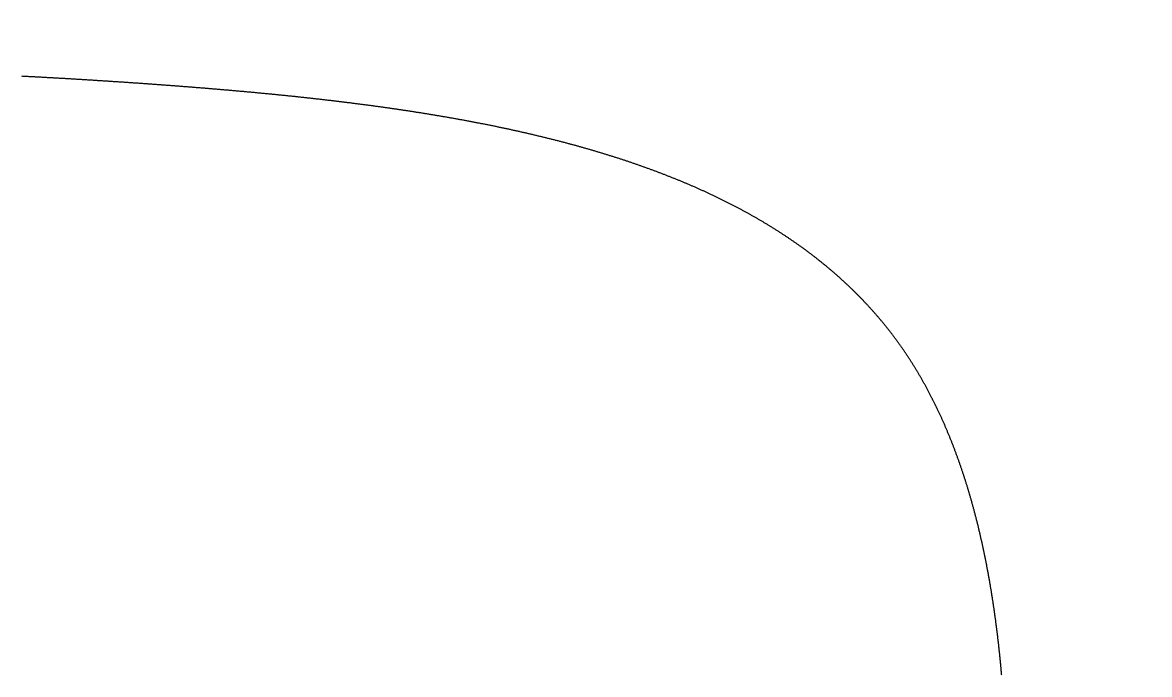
# Model space of a CAD drawing. Header units: millimetres. Extents: x 88 to 97873, y 32 to 55088.
# Drawn here: x 48746.969 to 48749.903, y 4955.755 to 4957.452 of the extents above; entities that cross this region are included whole.
import ezdxf

# ---------------------------------------------------------------- set-up
doc = ezdxf.new("R2010")
doc.units = ezdxf.units.MM
doc.header["$LTSCALE"] = 0.3

msp = doc.modelspace()

# ---------------------------------------------------------------- linework, layer by layer
msp.add_lwpolyline([(48749.5184, 4955.7527), (48749.5182, 4955.755), (48749.5181, 4955.7572), (48749.5179, 4955.7594), (48749.5177, 4955.7616), (48749.5175, 4955.7639), (48749.5173, 4955.7661), (48749.5171, 4955.7683), (48749.5169, 4955.7706), (48749.5167, 4955.7728), (48749.5164, 4955.775), (48749.5162, 4955.7772), (48749.516, 4955.7795), (48749.5158, 4955.7817), (48749.5156, 4955.7839), (48749.5154, 4955.7861), (48749.5152, 4955.7883), (48749.515, 4955.7906), (48749.5147, 4955.7928), (48749.5145, 4955.795), (48749.5143, 4955.7972), (48749.5141, 4955.7994), (48749.5139, 4955.8016), (48749.5136, 4955.8039), (48749.5134, 4955.8061), (48749.5132, 4955.8083), (48749.5129, 4955.8105), (48749.5127, 4955.8127), (48749.5125, 4955.8149), (48749.5122, 4955.8171), (48749.512, 4955.8193), (48749.5118, 4955.8215), (48749.5115, 4955.8237), (48749.5113, 4955.826), (48749.511, 4955.8282), (48749.5108, 4955.8304), (48749.5106, 4955.8326), (48749.5103, 4955.8348), (48749.5101, 4955.837), (48749.5098, 4955.8392), (48749.5096, 4955.8414), (48749.5093, 4955.8436), (48749.5091, 4955.8458), (48749.5088, 4955.848), (48749.5085, 4955.8502), (48749.5083, 4955.8524), (48749.508, 4955.8545), (48749.5078, 4955.8567), (48749.5075, 4955.8589), (48749.5072, 4955.8611), (48749.507, 4955.8633), (48749.5067, 4955.8655), (48749.5064, 4955.8677), (48749.5061, 4955.8699), (48749.5059, 4955.8721), (48749.5056, 4955.8743), (48749.5053, 4955.8764), (48749.505, 4955.8786), (48749.5048, 4955.8808), (48749.5045, 4955.883), (48749.5042, 4955.8852), (48749.5039, 4955.8874), (48749.5036, 4955.8895), (48749.5033, 4955.8917), (48749.503, 4955.8939), (48749.5028, 4955.8961), (48749.5025, 4955.8982), (48749.5022, 4955.9004), (48749.5019, 4955.9026), (48749.5016, 4955.9048), (48749.5013, 4955.9069), (48749.501, 4955.9091), (48749.5007, 4955.9113), (48749.5004, 4955.9134), (48749.5001, 4955.9156), (48749.4997, 4955.9178), (48749.4994, 4955.9199), (48749.4991, 4955.9221), (48749.4988, 4955.9243), (48749.4985, 4955.9264), (48749.4982, 4955.9286), (48749.4979, 4955.9307), (48749.4975, 4955.9329), (48749.4972, 4955.9351), (48749.4969, 4955.9372), (48749.4966, 4955.9394), (48749.4962, 4955.9415), (48749.4959, 4955.9437), (48749.4956, 4955.9458), (48749.4953, 4955.948), (48749.4949, 4955.9501), (48749.4946, 4955.9523), (48749.4943, 4955.9544), (48749.4939, 4955.9566), (48749.4936, 4955.9587), (48749.4932, 4955.9609), (48749.4929, 4955.963), (48749.4925, 4955.9651), (48749.4922, 4955.9673), (48749.4919, 4955.9694), (48749.4915, 4955.9716), (48749.4912, 4955.9737), (48749.4908, 4955.9758), (48749.4904, 4955.978), (48749.4901, 4955.9801), (48749.4897, 4955.9822), (48749.4894, 4955.9844), (48749.489, 4955.9865), (48749.4886, 4955.9886), (48749.4883, 4955.9908), (48749.4879, 4955.9929), (48749.4875, 4955.995), (48749.4872, 4955.9971), (48749.4868, 4955.9993), (48749.4864, 4956.0014), (48749.4861, 4956.0035), (48749.4857, 4956.0056), (48749.4853, 4956.0078), (48749.4849, 4956.0099), (48749.4845, 4956.012), (48749.4841, 4956.0141), (48749.4838, 4956.0162), (48749.4834, 4956.0183), (48749.483, 4956.0204), (48749.4826, 4956.0226), (48749.4822, 4956.0247), (48749.4818, 4956.0268), (48749.4814, 4956.0289), (48749.481, 4956.031), (48749.4806, 4956.0331), (48749.4802, 4956.0352), (48749.4798, 4956.0373), (48749.4794, 4956.0394), (48749.479, 4956.0415), (48749.4786, 4956.0436), (48749.4782, 4956.0457), (48749.4778, 4956.0478), (48749.4773, 4956.0499), (48749.4769, 4956.052), (48749.4765, 4956.0541), (48749.4761, 4956.0562), (48749.4757, 4956.0582), (48749.4752, 4956.0603), (48749.4748, 4956.0624), (48749.4744, 4956.0645), (48749.474, 4956.0666), (48749.4735, 4956.0687), (48749.4731, 4956.0708), (48749.4727, 4956.0728), (48749.4722, 4956.0749), (48749.4718, 4956.077), (48749.4713, 4956.0791), (48749.4709, 4956.0811), (48749.4705, 4956.0832), (48749.47, 4956.0853), (48749.4696, 4956.0874), (48749.4691, 4956.0894), (48749.4687, 4956.0915), (48749.4682, 4956.0936), (48749.4677, 4956.0956), (48749.4673, 4956.0977), (48749.4668, 4956.0998), (48749.4664, 4956.1018), (48749.4659, 4956.1039), (48749.4654, 4956.1059), (48749.465, 4956.108), (48749.4645, 4956.11), (48749.464, 4956.1121), (48749.4636, 4956.1142), (48749.4631, 4956.1162), (48749.4626, 4956.1183), (48749.4621, 4956.1203), (48749.4617, 4956.1223), (48749.4612, 4956.1244), (48749.4607, 4956.1264), (48749.4602, 4956.1285), (48749.4597, 4956.1305), (48749.4592, 4956.1326), (48749.4587, 4956.1346), (48749.4583, 4956.1366), (48749.4578, 4956.1387), (48749.4573, 4956.1407), (48749.4568, 4956.1427), (48749.4563, 4956.1448), (48749.4558, 4956.1468), (48749.4553, 4956.1488), (48749.4548, 4956.1509), (48749.4542, 4956.1529), (48749.4537, 4956.1549), (48749.4532, 4956.1569), (48749.4527, 4956.159), (48749.4522, 4956.161), (48749.4517, 4956.163), (48749.4512, 4956.165), (48749.4506, 4956.167), (48749.4501, 4956.169), (48749.4496, 4956.1711), (48749.4491, 4956.1731), (48749.4485, 4956.1751), (48749.448, 4956.1771), (48749.4475, 4956.1791), (48749.4469, 4956.1811), (48749.4464, 4956.1831), (48749.4459, 4956.1851), (48749.4453, 4956.1871), (48749.4448, 4956.1891), (48749.4442, 4956.1911), (48749.4437, 4956.1931), (48749.4431, 4956.1951), (48749.4426, 4956.1971), (48749.442, 4956.1991), (48749.4415, 4956.2011), (48749.4409, 4956.203), (48749.4404, 4956.205), (48749.4398, 4956.207), (48749.4392, 4956.209), (48749.4387, 4956.211), (48749.4381, 4956.213), (48749.4375, 4956.2149), (48749.437, 4956.2169), (48749.4364, 4956.2189), (48749.4358, 4956.2209), (48749.4352, 4956.2228), (48749.4347, 4956.2248), (48749.4341, 4956.2268), (48749.4335, 4956.2287), (48749.4329, 4956.2307), (48749.4323, 4956.2327), (48749.4317, 4956.2346), (48749.4311, 4956.2366), (48749.4305, 4956.2386), (48749.43, 4956.2405), (48749.4294, 4956.2425), (48749.4288, 4956.2444), (48749.4282, 4956.2464), (48749.4276, 4956.2483), (48749.4269, 4956.2503), (48749.4263, 4956.2522), (48749.4257, 4956.2542), (48749.4251, 4956.2561), (48749.4245, 4956.2581), (48749.4239, 4956.26), (48749.4233, 4956.2619), (48749.4227, 4956.2639), (48749.422, 4956.2658), (48749.4214, 4956.2677), (48749.4208, 4956.2697), (48749.4202, 4956.2716), (48749.4195, 4956.2735), (48749.4189, 4956.2755), (48749.4183, 4956.2774), (48749.4176, 4956.2793), (48749.417, 4956.2812), (48749.4163, 4956.2831), (48749.4157, 4956.2851), (48749.4151, 4956.287), (48749.4144, 4956.2889), (48749.4138, 4956.2908), (48749.4131, 4956.2927), (48749.4125, 4956.2946), (48749.4118, 4956.2965), (48749.4111, 4956.2984), (48749.4105, 4956.3004), (48749.4098, 4956.3023), (48749.4092, 4956.3042), (48749.4085, 4956.3061), (48749.4078, 4956.308), (48749.4072, 4956.3098), (48749.4065, 4956.3117), (48749.4058, 4956.3136), (48749.4051, 4956.3155), (48749.4045, 4956.3174), (48749.4038, 4956.3193), (48749.4031, 4956.3212), (48749.4024, 4956.3231), (48749.4017, 4956.3249), (48749.401, 4956.3268), (48749.4003, 4956.3287), (48749.3996, 4956.3306), (48749.3989, 4956.3325), (48749.3982, 4956.3343), (48749.3975, 4956.3362), (48749.3968, 4956.3381), (48749.3961, 4956.3399), (48749.3954, 4956.3418), (48749.3947, 4956.3437), (48749.394, 4956.3455), (48749.3933, 4956.3474), (48749.3926, 4956.3492), (48749.3919, 4956.3511), (48749.3912, 4956.3529), (48749.3904, 4956.3548), (48749.3897, 4956.3566), (48749.389, 4956.3585), (48749.3883, 4956.3603), (48749.3875, 4956.3622), (48749.3868, 4956.364), (48749.3861, 4956.3659), (48749.3853, 4956.3677), (48749.3846, 4956.3695), (48749.3838, 4956.3714), (48749.3831, 4956.3732), (48749.3823, 4956.375), (48749.3816, 4956.3769), (48749.3809, 4956.3787), (48749.3801, 4956.3805), (48749.3793, 4956.3823), (48749.3786, 4956.3842), (48749.3778, 4956.386), (48749.3771, 4956.3878), (48749.3763, 4956.3896), (48749.3755, 4956.3914), (48749.3748, 4956.3932), (48749.374, 4956.3951), (48749.3732, 4956.3969), (48749.3725, 4956.3987), (48749.3717, 4956.4005), (48749.3709, 4956.4023), (48749.3701, 4956.4041), (48749.3693, 4956.4059), (48749.3685, 4956.4077), (48749.3678, 4956.4095), (48749.367, 4956.4113), (48749.3662, 4956.413), (48749.3654, 4956.4148), (48749.3646, 4956.4166), (48749.3638, 4956.4184), (48749.363, 4956.4202), (48749.3622, 4956.422), (48749.3614, 4956.4237), (48749.3606, 4956.4255), (48749.3597, 4956.4273), (48749.3589, 4956.4291), (48749.3581, 4956.4308), (48749.3573, 4956.4326), (48749.3565, 4956.4344), (48749.3557, 4956.4361), (48749.3548, 4956.4379), (48749.354, 4956.4396), (48749.3532, 4956.4414), (48749.3523, 4956.4432), (48749.3515, 4956.4449), (48749.3507, 4956.4467), (48749.3498, 4956.4484), (48749.349, 4956.4502), (48749.3482, 4956.4519), (48749.3473, 4956.4536), (48749.3465, 4956.4554), (48749.3456, 4956.4571), (48749.3448, 4956.4589), (48749.3439, 4956.4606), (48749.343, 4956.4623), (48749.3422, 4956.4641), (48749.3413, 4956.4658), (48749.3405, 4956.4675), (48749.3396, 4956.4692), (48749.3387, 4956.471), (48749.3379, 4956.4727), (48749.337, 4956.4744), (48749.3361, 4956.4761), (48749.3352, 4956.4778), (48749.3343, 4956.4795), (48749.3335, 4956.4812), (48749.3326, 4956.4829), (48749.3317, 4956.4847), (48749.3308, 4956.4864), (48749.3299, 4956.4881), (48749.329, 4956.4898), (48749.3281, 4956.4914), (48749.3272, 4956.4931), (48749.3263, 4956.4948), (48749.3254, 4956.4965), (48749.3245, 4956.4982), (48749.3236, 4956.4999), (48749.3227, 4956.5016), (48749.3218, 4956.5033), (48749.3209, 4956.5049), (48749.3199, 4956.5066), (48749.319, 4956.5083), (48749.3181, 4956.51), (48749.3172, 4956.5116), (48749.3162, 4956.5133), (48749.3153, 4956.515), (48749.3144, 4956.5166), (48749.3134, 4956.5183), (48749.3125, 4956.5199), (48749.3116, 4956.5216), (48749.3106, 4956.5233), (48749.3097, 4956.5249), (48749.3087, 4956.5266), (48749.3078, 4956.5282), (48749.3068, 4956.5298), (48749.3059, 4956.5315), (48749.3049, 4956.5331), (48749.304, 4956.5348), (48749.303, 4956.5364), (48749.302, 4956.538), (48749.3011, 4956.5397), (48749.3001, 4956.5413), (48749.2991, 4956.5429), (48749.2981, 4956.5445), (48749.2972, 4956.5462), (48749.2962, 4956.5478), (48749.2952, 4956.5494), (48749.2942, 4956.551), (48749.2932, 4956.5526), (48749.2922, 4956.5542), (48749.2913, 4956.5558), (48749.2903, 4956.5575), (48749.2893, 4956.5591), (48749.2883, 4956.5607), (48749.2873, 4956.5623), (48749.2863, 4956.5639), (48749.2853, 4956.5654), (48749.2842, 4956.567), (48749.2832, 4956.5686), (48749.2822, 4956.5702), (48749.2812, 4956.5718), (48749.2802, 4956.5734), (48749.2792, 4956.575), (48749.2781, 4956.5765), (48749.2771, 4956.5781), (48749.2761, 4956.5797), (48749.2751, 4956.5813), (48749.274, 4956.5828), (48749.273, 4956.5844), (48749.2719, 4956.586), (48749.2709, 4956.5875), (48749.2699, 4956.5891), (48749.2688, 4956.5906), (48749.2678, 4956.5922), (48749.2667, 4956.5937), (48749.2657, 4956.5953), (48749.2646, 4956.5968), (48749.2635, 4956.5984), (48749.2625, 4956.5999), (48749.2614, 4956.6015), (48749.2604, 4956.603), (48749.2593, 4956.6045), (48749.2582, 4956.6061), (48749.2571, 4956.6076), (48749.2561, 4956.6091), (48749.255, 4956.6106), (48749.2539, 4956.6122), (48749.2528, 4956.6137), (48749.2517, 4956.6152), (48749.2506, 4956.6167), (48749.2495, 4956.6182), (48749.2485, 4956.6197), (48749.2474, 4956.6212), (48749.2463, 4956.6227), (48749.2452, 4956.6243), (48749.2441, 4956.6258), (48749.2429, 4956.6273), (48749.2418, 4956.6287), (48749.2407, 4956.6302), (48749.2396, 4956.6317), (48749.2385, 4956.6332), (48749.2374, 4956.6347), (48749.2363, 4956.6362), (48749.2351, 4956.6377), (48749.234, 4956.6392), (48749.2329, 4956.6406), (48749.2318, 4956.6421), (48749.2306, 4956.6436), (48749.2295, 4956.6451), (48749.2283, 4956.6465), (48749.2272, 4956.648), (48749.2261, 4956.6495), (48749.2249, 4956.6509), (48749.2238, 4956.6524), (48749.2226, 4956.6538), (48749.2215, 4956.6553), (48749.2203, 4956.6567), (48749.2192, 4956.6582), (48749.218, 4956.6596), (48749.2168, 4956.6611), (48749.2157, 4956.6625), (48749.2145, 4956.664), (48749.2133, 4956.6654), (48749.2122, 4956.6668), (48749.211, 4956.6683), (48749.2098, 4956.6697), (48749.2086, 4956.6711), (48749.2075, 4956.6726), (48749.2063, 4956.674), (48749.2051, 4956.6754), (48749.2039, 4956.6768), (48749.2027, 4956.6782), (48749.2015, 4956.6797), (48749.2003, 4956.6811), (48749.1991, 4956.6825), (48749.1979, 4956.6839), (48749.1967, 4956.6853), (48749.1955, 4956.6867), (48749.1943, 4956.6881), (48749.1931, 4956.6895), (48749.1919, 4956.6909), (48749.1907, 4956.6923), (48749.1895, 4956.6937), (48749.1882, 4956.6951), (48749.187, 4956.6965), (48749.1858, 4956.6979), (48749.1846, 4956.6992), (48749.1833, 4956.7006), (48749.1821, 4956.702), (48749.1809, 4956.7034), (48749.1796, 4956.7048), (48749.1784, 4956.7061), (48749.1772, 4956.7075), (48749.1759, 4956.7089), (48749.1747, 4956.7102), (48749.1734, 4956.7116), (48749.1722, 4956.713), (48749.1709, 4956.7143), (48749.1697, 4956.7157), (48749.1684, 4956.717), (48749.1672, 4956.7184), (48749.1659, 4956.7197), (48749.1646, 4956.7211), (48749.1634, 4956.7224), (48749.1621, 4956.7238), (48749.1608, 4956.7251), (48749.1596, 4956.7264), (48749.1583, 4956.7278), (48749.157, 4956.7291), (48749.1557, 4956.7305), (48749.1544, 4956.7318), (48749.1532, 4956.7331), (48749.1519, 4956.7344), (48749.1506, 4956.7358), (48749.1493, 4956.7371), (48749.148, 4956.7384), (48749.1467, 4956.7397), (48749.1454, 4956.741), (48749.1441, 4956.7423), (48749.1428, 4956.7437), (48749.1415, 4956.745), (48749.1402, 4956.7463), (48749.1389, 4956.7476), (48749.1376, 4956.7489), (48749.1363, 4956.7502), (48749.135, 4956.7515), (48749.1336, 4956.7528), (48749.1323, 4956.7541), (48749.131, 4956.7554), (48749.1297, 4956.7566), (48749.1283, 4956.7579), (48749.127, 4956.7592), (48749.1257, 4956.7605), (48749.1243, 4956.7618), (48749.123, 4956.7631), (48749.1217, 4956.7643), (48749.1203, 4956.7656), (48749.119, 4956.7669), (48749.1176, 4956.7682), (48749.1163, 4956.7694), (48749.115, 4956.7707), (48749.1136, 4956.7719), (48749.1122, 4956.7732), (48749.1109, 4956.7745), (48749.1095, 4956.7757), (48749.1082, 4956.777), (48749.1068, 4956.7782), (48749.1055, 4956.7795), (48749.1041, 4956.7807), (48749.1027, 4956.782), (48749.1013, 4956.7832), (48749.1, 4956.7845), (48749.0986, 4956.7857), (48749.0972, 4956.7869), (48749.0958, 4956.7882), (48749.0945, 4956.7894), (48749.0931, 4956.7906), (48749.0917, 4956.7919), (48749.0903, 4956.7931), (48749.0889, 4956.7943), (48749.0875, 4956.7955), (48749.0861, 4956.7968), (48749.0847, 4956.798), (48749.0833, 4956.7992), (48749.0819, 4956.8004), (48749.0805, 4956.8016), (48749.0791, 4956.8028), (48749.0777, 4956.8041), (48749.0763, 4956.8053), (48749.0749, 4956.8065), (48749.0735, 4956.8077), (48749.0721, 4956.8089), (48749.0706, 4956.8101), (48749.0692, 4956.8113), (48749.0678, 4956.8125), (48749.0664, 4956.8136), (48749.0649, 4956.8148), (48749.0635, 4956.816), (48749.0621, 4956.8172), (48749.0607, 4956.8184), (48749.0592, 4956.8196), (48749.0578, 4956.8208), (48749.0563, 4956.8219), (48749.0549, 4956.8231), (48749.0535, 4956.8243), (48749.052, 4956.8255), (48749.0506, 4956.8266), (48749.0491, 4956.8278), (48749.0477, 4956.829), (48749.0462, 4956.8301), (48749.0448, 4956.8313), (48749.0433, 4956.8324), (48749.0418, 4956.8336), (48749.0404, 4956.8348), (48749.0389, 4956.8359), (48749.0374, 4956.8371), (48749.036, 4956.8382), (48749.0345, 4956.8394), (48749.033, 4956.8405), (48749.0316, 4956.8416), (48749.0301, 4956.8428), (48749.0286, 4956.8439), (48749.0271, 4956.8451), (48749.0256, 4956.8462), (48749.0241, 4956.8473), (48749.0227, 4956.8485), (48749.0212, 4956.8496), (48749.0197, 4956.8507), (48749.0182, 4956.8518), (48749.0167, 4956.853), (48749.0152, 4956.8541), (48749.0137, 4956.8552), (48749.0122, 4956.8563), (48749.0107, 4956.8574), (48749.0092, 4956.8585), (48749.0077, 4956.8597), (48749.0062, 4956.8608), (48749.0047, 4956.8619), (48749.0031, 4956.863), (48749.0016, 4956.8641), (48749.0001, 4956.8652), (48748.9986, 4956.8663), (48748.9971, 4956.8674), (48748.9955, 4956.8685), (48748.994, 4956.8696), (48748.9925, 4956.8707), (48748.991, 4956.8717), (48748.9894, 4956.8728), (48748.9879, 4956.8739), (48748.9864, 4956.875), (48748.9848, 4956.8761), (48748.9833, 4956.8772), (48748.9817, 4956.8782), (48748.9802, 4956.8793), (48748.9786, 4956.8804), (48748.9771, 4956.8815), (48748.9755, 4956.8825), (48748.974, 4956.8836), (48748.9724, 4956.8847), (48748.9709, 4956.8857), (48748.9693, 4956.8868), (48748.9678, 4956.8878), (48748.9662, 4956.8889), (48748.9646, 4956.89), (48748.9631, 4956.891), (48748.9615, 4956.8921), (48748.9599, 4956.8931), (48748.9584, 4956.8942), (48748.9568, 4956.8952), (48748.9552, 4956.8963), (48748.9536, 4956.8973), (48748.9521, 4956.8983), (48748.9505, 4956.8994), (48748.9489, 4956.9004), (48748.9473, 4956.9015), (48748.9457, 4956.9025), (48748.9441, 4956.9035), (48748.9425, 4956.9045), (48748.9409, 4956.9056), (48748.9394, 4956.9066), (48748.9378, 4956.9076), (48748.9362, 4956.9086), (48748.9346, 4956.9097), (48748.933, 4956.9107), (48748.9314, 4956.9117), (48748.9297, 4956.9127), (48748.9281, 4956.9137), (48748.9265, 4956.9147), (48748.9249, 4956.9157), (48748.9233, 4956.9168), (48748.9217, 4956.9178), (48748.9201, 4956.9188), (48748.9184, 4956.9198), (48748.9168, 4956.9208), (48748.9152, 4956.9218), (48748.9136, 4956.9228), (48748.912, 4956.9237), (48748.9103, 4956.9247), (48748.9087, 4956.9257), (48748.9071, 4956.9267), (48748.9054, 4956.9277), (48748.9038, 4956.9287), (48748.9021, 4956.9297), (48748.9005, 4956.9307), (48748.8989, 4956.9316), (48748.8972, 4956.9326), (48748.8956, 4956.9336), (48748.8939, 4956.9346), (48748.8923, 4956.9355), (48748.8906, 4956.9365), (48748.889, 4956.9375), (48748.8873, 4956.9384), (48748.8857, 4956.9394), (48748.884, 4956.9404), (48748.8823, 4956.9413), (48748.8807, 4956.9423), (48748.879, 4956.9432), (48748.8773, 4956.9442), (48748.8757, 4956.9451), (48748.874, 4956.9461), (48748.8723, 4956.947), (48748.8707, 4956.948), (48748.869, 4956.9489), (48748.8673, 4956.9499), (48748.8656, 4956.9508), (48748.8639, 4956.9518), (48748.8623, 4956.9527), (48748.8606, 4956.9536), (48748.8589, 4956.9546), (48748.8572, 4956.9555), (48748.8555, 4956.9564), (48748.8538, 4956.9574), (48748.8521, 4956.9583), (48748.8504, 4956.9592), (48748.8487, 4956.9601), (48748.847, 4956.9611), (48748.8453, 4956.962), (48748.8436, 4956.9629), (48748.8419, 4956.9638), (48748.8402, 4956.9647), (48748.8385, 4956.9657), (48748.8368, 4956.9666), (48748.8351, 4956.9675), (48748.8334, 4956.9684), (48748.8317, 4956.9693), (48748.83, 4956.9702), (48748.8282, 4956.9711), (48748.8265, 4956.972), (48748.8248, 4956.9729), (48748.8231, 4956.9738), (48748.8213, 4956.9747), (48748.8196, 4956.9756), (48748.8179, 4956.9765), (48748.8162, 4956.9774), (48748.8144, 4956.9783), (48748.8127, 4956.9792), (48748.811, 4956.98), (48748.8092, 4956.9809), (48748.8075, 4956.9818), (48748.8057, 4956.9827), (48748.804, 4956.9836), (48748.8022, 4956.9844), (48748.8005, 4956.9853), (48748.7987, 4956.9862), (48748.797, 4956.9871), (48748.7952, 4956.9879), (48748.7935, 4956.9888), (48748.7917, 4956.9897), (48748.79, 4956.9905), (48748.7882, 4956.9914), (48748.7865, 4956.9923), (48748.7847, 4956.9931), (48748.7829, 4956.994), (48748.7812, 4956.9948), (48748.7794, 4956.9957), (48748.7776, 4956.9965), (48748.7759, 4956.9974), (48748.7741, 4956.9982), (48748.7723, 4956.9991), (48748.7705, 4956.9999), (48748.7688, 4957.0008), (48748.767, 4957.0016), (48748.7652, 4957.0025), (48748.7634, 4957.0033), (48748.7616, 4957.0041), (48748.7599, 4957.005), (48748.7581, 4957.0058), (48748.7563, 4957.0067), (48748.7545, 4957.0075), (48748.7527, 4957.0083), (48748.7509, 4957.0091), (48748.7491, 4957.01), (48748.7473, 4957.0108), (48748.7455, 4957.0116), (48748.7437, 4957.0124), (48748.7419, 4957.0133), (48748.7401, 4957.0141), (48748.7383, 4957.0149), (48748.7365, 4957.0157), (48748.7347, 4957.0165), (48748.7329, 4957.0173), (48748.7311, 4957.0181), (48748.7292, 4957.0189), (48748.7274, 4957.0198), (48748.7256, 4957.0206), (48748.7238, 4957.0214), (48748.722, 4957.0222), (48748.7201, 4957.023), (48748.7183, 4957.0238), (48748.7165, 4957.0246), (48748.7147, 4957.0254), (48748.7128, 4957.0261), (48748.711, 4957.0269), (48748.7092, 4957.0277), (48748.7073, 4957.0285), (48748.7055, 4957.0293), (48748.7037, 4957.0301), (48748.7018, 4957.0309), (48748.7, 4957.0317), (48748.6982, 4957.0324), (48748.6963, 4957.0332), (48748.6945, 4957.034), (48748.6926, 4957.0348), (48748.6908, 4957.0355), (48748.6889, 4957.0363), (48748.6871, 4957.0371), (48748.6852, 4957.0379), (48748.6834, 4957.0386), (48748.6815, 4957.0394), (48748.6797, 4957.0402), (48748.6778, 4957.0409), (48748.6759, 4957.0417), (48748.6741, 4957.0424), (48748.6722, 4957.0432), (48748.6703, 4957.044), (48748.6685, 4957.0447), (48748.6666, 4957.0455), (48748.6647, 4957.0462), (48748.6629, 4957.047), (48748.661, 4957.0477), (48748.6591, 4957.0485), (48748.6573, 4957.0492), (48748.6554, 4957.0499), (48748.6535, 4957.0507), (48748.6516, 4957.0514), (48748.6497, 4957.0522), (48748.6478, 4957.0529), (48748.646, 4957.0536), (48748.6441, 4957.0544), (48748.6422, 4957.0551), (48748.6403, 4957.0558), (48748.6384, 4957.0566), (48748.6365, 4957.0573), (48748.6346, 4957.058), (48748.6327, 4957.0588), (48748.6308, 4957.0595), (48748.6289, 4957.0602), (48748.627, 4957.0609), (48748.6251, 4957.0616), (48748.6232, 4957.0624), (48748.6213, 4957.0631), (48748.6194, 4957.0638), (48748.6175, 4957.0645), (48748.6156, 4957.0652), (48748.6137, 4957.0659), (48748.6118, 4957.0666), (48748.6099, 4957.0673), (48748.6079, 4957.068), (48748.606, 4957.0687), (48748.6041, 4957.0695), (48748.6022, 4957.0702), (48748.6003, 4957.0709), (48748.5983, 4957.0716), (48748.5964, 4957.0722), (48748.5945, 4957.0729), (48748.5926, 4957.0736), (48748.5906, 4957.0743), (48748.5887, 4957.075), (48748.5868, 4957.0757), (48748.5848, 4957.0764), (48748.5829, 4957.0771), (48748.581, 4957.0778), (48748.579, 4957.0785), (48748.5771, 4957.0791), (48748.5752, 4957.0798), (48748.5732, 4957.0805), (48748.5713, 4957.0812), (48748.5693, 4957.0818), (48748.5674, 4957.0825), (48748.5654, 4957.0832), (48748.5635, 4957.0839), (48748.5615, 4957.0845), (48748.5596, 4957.0852), (48748.5576, 4957.0859), (48748.5557, 4957.0865), (48748.5537, 4957.0872), (48748.5518, 4957.0879), (48748.5498, 4957.0885), (48748.5479, 4957.0892), (48748.5459, 4957.0898), (48748.5439, 4957.0905), (48748.542, 4957.0912), (48748.54, 4957.0918), (48748.538, 4957.0925), (48748.5361, 4957.0931), (48748.5341, 4957.0938), (48748.5321, 4957.0944), (48748.5302, 4957.0951), (48748.5282, 4957.0957), (48748.5262, 4957.0963), (48748.5242, 4957.097), (48748.5222, 4957.0976), (48748.5203, 4957.0983), (48748.5183, 4957.0989), (48748.5163, 4957.0995), (48748.5143, 4957.1002), (48748.5123, 4957.1008), (48748.5104, 4957.1014), (48748.5084, 4957.1021), (48748.5064, 4957.1027), (48748.5044, 4957.1033), (48748.5024, 4957.104), (48748.5004, 4957.1046), (48748.4984, 4957.1052), (48748.4964, 4957.1058), (48748.4944, 4957.1065), (48748.4924, 4957.1071), (48748.4904, 4957.1077), (48748.4884, 4957.1083), (48748.4864, 4957.1089), (48748.4844, 4957.1095), (48748.4824, 4957.1102), (48748.4804, 4957.1108), (48748.4784, 4957.1114), (48748.4764, 4957.112), (48748.4744, 4957.1126), (48748.4724, 4957.1132), (48748.4703, 4957.1138), (48748.4683, 4957.1144), (48748.4663, 4957.115), (48748.4643, 4957.1156), (48748.4623, 4957.1162), (48748.4603, 4957.1168), (48748.4582, 4957.1174), (48748.4562, 4957.118), (48748.4542, 4957.1186), (48748.4522, 4957.1192), (48748.4501, 4957.1198), (48748.4481, 4957.1204), (48748.4461, 4957.121), (48748.4441, 4957.1215), (48748.442, 4957.1221), (48748.44, 4957.1227), (48748.438, 4957.1233), (48748.4359, 4957.1239), (48748.4339, 4957.1245), (48748.4319, 4957.125), (48748.4298, 4957.1256), (48748.4278, 4957.1262), (48748.4257, 4957.1268), (48748.4237, 4957.1274), (48748.4216, 4957.1279), (48748.4196, 4957.1285), (48748.4176, 4957.1291), (48748.4155, 4957.1296), (48748.4135, 4957.1302), (48748.4114, 4957.1308), (48748.4094, 4957.1313), (48748.4073, 4957.1319), (48748.4053, 4957.1325), (48748.4032, 4957.133), (48748.4011, 4957.1336), (48748.3991, 4957.1341), (48748.397, 4957.1347), (48748.395, 4957.1353), (48748.3929, 4957.1358), (48748.3908, 4957.1364), (48748.3888, 4957.1369), (48748.3867, 4957.1375), (48748.3846, 4957.138), (48748.3826, 4957.1386), (48748.3805, 4957.1391), (48748.3784, 4957.1397), (48748.3764, 4957.1402), (48748.3743, 4957.1407), (48748.3722, 4957.1413), (48748.3702, 4957.1418), (48748.3681, 4957.1424), (48748.366, 4957.1429), (48748.3639, 4957.1434), (48748.3618, 4957.144), (48748.3598, 4957.1445), (48748.3577, 4957.145), (48748.3556, 4957.1456), (48748.3535, 4957.1461), (48748.3514, 4957.1466), (48748.3493, 4957.1472), (48748.3473, 4957.1477), (48748.3452, 4957.1482), (48748.3431, 4957.1487), (48748.341, 4957.1493), (48748.3389, 4957.1498), (48748.3368, 4957.1503), (48748.3347, 4957.1508), (48748.3326, 4957.1513), (48748.3305, 4957.1519), (48748.3284, 4957.1524), (48748.3263, 4957.1529), (48748.3242, 4957.1534), (48748.3221, 4957.1539), (48748.32, 4957.1544), (48748.3179, 4957.1549), (48748.3158, 4957.1554), (48748.3137, 4957.1559), (48748.3116, 4957.1564), (48748.3095, 4957.157), (48748.3074, 4957.1575), (48748.3053, 4957.158), (48748.3032, 4957.1585), (48748.301, 4957.159), (48748.2989, 4957.1595), (48748.2968, 4957.16), (48748.2947, 4957.1605), (48748.2926, 4957.1609), (48748.2905, 4957.1614), (48748.2883, 4957.1619), (48748.2862, 4957.1624), (48748.2841, 4957.1629), (48748.282, 4957.1634), (48748.2799, 4957.1639), (48748.2777, 4957.1644), (48748.2756, 4957.1649), (48748.2735, 4957.1653), (48748.2713, 4957.1658), (48748.2692, 4957.1663), (48748.2671, 4957.1668), (48748.265, 4957.1673), (48748.2628, 4957.1678), (48748.2607, 4957.1682), (48748.2586, 4957.1687), (48748.2564, 4957.1692), (48748.2543, 4957.1697), (48748.2521, 4957.1701), (48748.25, 4957.1706), (48748.2479, 4957.1711), (48748.2457, 4957.1715), (48748.2436, 4957.172), (48748.2414, 4957.1725), (48748.2393, 4957.1729), (48748.2371, 4957.1734), (48748.235, 4957.1739), (48748.2329, 4957.1743), (48748.2307, 4957.1748), (48748.2286, 4957.1753), (48748.2264, 4957.1757), (48748.2243, 4957.1762), (48748.2221, 4957.1766), (48748.2199, 4957.1771), (48748.2178, 4957.1775), (48748.2156, 4957.178), (48748.2135, 4957.1784), (48748.2113, 4957.1789), (48748.2092, 4957.1793), (48748.207, 4957.1798), (48748.2048, 4957.1802), (48748.2027, 4957.1807), (48748.2005, 4957.1811), (48748.1984, 4957.1816), (48748.1962, 4957.182), (48748.194, 4957.1825), (48748.1919, 4957.1829), (48748.1897, 4957.1833), (48748.1875, 4957.1838), (48748.1854, 4957.1842), (48748.1832, 4957.1847), (48748.181, 4957.1851), (48748.1788, 4957.1855), (48748.1767, 4957.186), (48748.1745, 4957.1864), (48748.1723, 4957.1868), (48748.1701, 4957.1873), (48748.168, 4957.1877), (48748.1658, 4957.1881), (48748.1636, 4957.1885), (48748.1614, 4957.189), (48748.1592, 4957.1894), (48748.1571, 4957.1898), (48748.1549, 4957.1902), (48748.1527, 4957.1907), (48748.1505, 4957.1911), (48748.1483, 4957.1915), (48748.1461, 4957.1919), (48748.1439, 4957.1923), (48748.1418, 4957.1928), (48748.1396, 4957.1932), (48748.1374, 4957.1936), (48748.1352, 4957.194), (48748.133, 4957.1944), (48748.1308, 4957.1948), (48748.1286, 4957.1952), (48748.1264, 4957.1956), (48748.1242, 4957.1961), (48748.122, 4957.1965), (48748.1198, 4957.1969), (48748.1176, 4957.1973), (48748.1154, 4957.1977), (48748.1132, 4957.1981), (48748.111, 4957.1985), (48748.1088, 4957.1989), (48748.1066, 4957.1993), (48748.1044, 4957.1997), (48748.1022, 4957.2001), (48748.1, 4957.2005), (48748.0978, 4957.2009), (48748.0956, 4957.2013), (48748.0934, 4957.2017), (48748.0912, 4957.2021), (48748.0889, 4957.2024), (48748.0867, 4957.2028), (48748.0845, 4957.2032), (48748.0823, 4957.2036), (48748.0801, 4957.204), (48748.0779, 4957.2044), (48748.0757, 4957.2048), (48748.0734, 4957.2052), (48748.0712, 4957.2055), (48748.069, 4957.2059), (48748.0668, 4957.2063), (48748.0646, 4957.2067), (48748.0623, 4957.2071), (48748.0601, 4957.2075), (48748.0579, 4957.2078), (48748.0557, 4957.2082), (48748.0534, 4957.2086), (48748.0512, 4957.209), (48748.049, 4957.2093), (48748.0468, 4957.2097), (48748.0445, 4957.2101), (48748.0423, 4957.2105), (48748.0401, 4957.2108), (48748.0379, 4957.2112), (48748.0356, 4957.2116), (48748.0334, 4957.2119), (48748.0312, 4957.2123), (48748.0289, 4957.2127), (48748.0267, 4957.213), (48748.0244, 4957.2134), (48748.0222, 4957.2138), (48748.02, 4957.2141), (48748.0177, 4957.2145), (48748.0155, 4957.2148), (48748.0133, 4957.2152), (48748.011, 4957.2156), (48748.0088, 4957.2159), (48748.0065, 4957.2163), (48748.0043, 4957.2166), (48748.002, 4957.217), (48747.9998, 4957.2173), (48747.9976, 4957.2177), (48747.9953, 4957.218), (48747.9931, 4957.2184), (48747.9908, 4957.2187), (48747.9886, 4957.2191), (48747.9863, 4957.2194), (48747.9841, 4957.2198), (48747.9818, 4957.2201), (48747.9796, 4957.2205), (48747.9773, 4957.2208), (48747.9751, 4957.2212), (48747.9728, 4957.2215), (48747.9706, 4957.2219), (48747.9683, 4957.2222), (48747.966, 4957.2225), (48747.9638, 4957.2229), (48747.9615, 4957.2232), (48747.9593, 4957.2235), (48747.957, 4957.2239), (48747.9547, 4957.2242), (48747.9525, 4957.2246), (48747.9502, 4957.2249), (48747.948, 4957.2252), (48747.9457, 4957.2256), (48747.9434, 4957.2259), (48747.9412, 4957.2262), (48747.9389, 4957.2265), (48747.9366, 4957.2269), (48747.9344, 4957.2272), (48747.9321, 4957.2275), (48747.9298, 4957.2279), (48747.9276, 4957.2282), (48747.9253, 4957.2285), (48747.923, 4957.2288), (48747.9208, 4957.2292), (48747.9185, 4957.2295), (48747.9162, 4957.2298), (48747.9139, 4957.2301), (48747.9117, 4957.2304), (48747.9094, 4957.2308), (48747.9071, 4957.2311), (48747.9048, 4957.2314), (48747.9026, 4957.2317), (48747.9003, 4957.232), (48747.898, 4957.2323), (48747.8957, 4957.2327), (48747.8935, 4957.233), (48747.8912, 4957.2333), (48747.8889, 4957.2336), (48747.8866, 4957.2339), (48747.8843, 4957.2342), (48747.8821, 4957.2345), (48747.8798, 4957.2348), (48747.8775, 4957.2351), (48747.8752, 4957.2354), (48747.8729, 4957.2357), (48747.8706, 4957.2361), (48747.8683, 4957.2364), (48747.8661, 4957.2367), (48747.8638, 4957.237), (48747.8615, 4957.2373), (48747.8592, 4957.2376), (48747.8569, 4957.2379), (48747.8546, 4957.2382), (48747.8523, 4957.2385), (48747.85, 4957.2388), (48747.8477, 4957.2391), (48747.8454, 4957.2394), (48747.8431, 4957.2396), (48747.8409, 4957.2399), (48747.8386, 4957.2402), (48747.8363, 4957.2405), (48747.834, 4957.2408), (48747.8317, 4957.2411), (48747.8294, 4957.2414), (48747.8271, 4957.2417), (48747.8248, 4957.242), (48747.8225, 4957.2423), (48747.8202, 4957.2426), (48747.8179, 4957.2428), (48747.8156, 4957.2431), (48747.8133, 4957.2434), (48747.811, 4957.2437), (48747.8087, 4957.244), (48747.8064, 4957.2443), (48747.8041, 4957.2446), (48747.8018, 4957.2448), (48747.7995, 4957.2451), (48747.7971, 4957.2454), (48747.7948, 4957.2457), (48747.7925, 4957.246), (48747.7902, 4957.2462), (48747.7879, 4957.2465), (48747.7856, 4957.2468), (48747.7833, 4957.2471), (48747.781, 4957.2473), (48747.7787, 4957.2476), (48747.7764, 4957.2479), (48747.7741, 4957.2482), (48747.7717, 4957.2484), (48747.7694, 4957.2487), (48747.7671, 4957.249), (48747.7648, 4957.2492), (48747.7625, 4957.2495), (48747.7602, 4957.2498), (48747.7579, 4957.2501), (48747.7556, 4957.2503), (48747.7532, 4957.2506), (48747.7509, 4957.2509), (48747.7486, 4957.2511), (48747.7463, 4957.2514), (48747.744, 4957.2516), (48747.7416, 4957.2519), (48747.7393, 4957.2522), (48747.737, 4957.2524), (48747.7347, 4957.2527), (48747.7324, 4957.253), (48747.73, 4957.2532), (48747.7277, 4957.2535), (48747.7254, 4957.2537), (48747.7231, 4957.254), (48747.7208, 4957.2542), (48747.7184, 4957.2545), (48747.7161, 4957.2548), (48747.7138, 4957.255), (48747.7115, 4957.2553), (48747.7091, 4957.2555), (48747.7068, 4957.2558), (48747.7045, 4957.256), (48747.7021, 4957.2563), (48747.6998, 4957.2565), (48747.6975, 4957.2568), (48747.6952, 4957.257), (48747.6928, 4957.2573), (48747.6905, 4957.2575), (48747.6882, 4957.2578), (48747.6858, 4957.258), (48747.6835, 4957.2583), (48747.6812, 4957.2585), (48747.6788, 4957.2588), (48747.6765, 4957.259), (48747.6742, 4957.2593), (48747.6718, 4957.2595), (48747.6695, 4957.2597), (48747.6672, 4957.26), (48747.6648, 4957.2602), (48747.6625, 4957.2605), (48747.6602, 4957.2607), (48747.6578, 4957.2609), (48747.6555, 4957.2612), (48747.6532, 4957.2614), (48747.6508, 4957.2617), (48747.6485, 4957.2619), (48747.6462, 4957.2621), (48747.6438, 4957.2624), (48747.6415, 4957.2626), (48747.6391, 4957.2628), (48747.6368, 4957.2631), (48747.6345, 4957.2633), (48747.6321, 4957.2635), (48747.6298, 4957.2638), (48747.6274, 4957.264), (48747.6251, 4957.2642), (48747.6227, 4957.2645), (48747.6204, 4957.2647), (48747.6181, 4957.2649), (48747.6157, 4957.2652), (48747.6134, 4957.2654), (48747.611, 4957.2656), (48747.6087, 4957.2658), (48747.6063, 4957.2661), (48747.604, 4957.2663), (48747.6016, 4957.2665), (48747.5993, 4957.2667), (48747.597, 4957.267), (48747.5946, 4957.2672), (48747.5923, 4957.2674), (48747.5899, 4957.2676), (48747.5876, 4957.2679), (48747.5852, 4957.2681), (48747.5829, 4957.2683), (48747.5805, 4957.2685), (48747.5782, 4957.2688), (48747.5758, 4957.269), (48747.5735, 4957.2692), (48747.5711, 4957.2694), (48747.5688, 4957.2696), (48747.5664, 4957.2698), (48747.5641, 4957.2701), (48747.5617, 4957.2703), (48747.5594, 4957.2705), (48747.557, 4957.2707), (48747.5546, 4957.2709), (48747.5523, 4957.2711), (48747.5499, 4957.2714), (48747.5476, 4957.2716), (48747.5452, 4957.2718), (48747.5429, 4957.272), (48747.5405, 4957.2722), (48747.5382, 4957.2724), (48747.5358, 4957.2726), (48747.5335, 4957.2728), (48747.5311, 4957.273), (48747.5287, 4957.2733), (48747.5264, 4957.2735), (48747.524, 4957.2737), (48747.5217, 4957.2739), (48747.5193, 4957.2741), (48747.517, 4957.2743), (48747.5146, 4957.2745), (48747.5122, 4957.2747), (48747.5099, 4957.2749), (48747.5075, 4957.2751), (48747.5052, 4957.2753), (48747.5028, 4957.2755), (48747.5004, 4957.2757), (48747.4981, 4957.2759), (48747.4957, 4957.2761), (48747.4934, 4957.2763), (48747.491, 4957.2765), (48747.4886, 4957.2767), (48747.4863, 4957.2769), (48747.4839, 4957.2771), (48747.4815, 4957.2773), (48747.4792, 4957.2775), (48747.4768, 4957.2777), (48747.4745, 4957.2779), (48747.4721, 4957.2781), (48747.4697, 4957.2783), (48747.4674, 4957.2785), (48747.465, 4957.2787), (48747.4626, 4957.2789), (48747.4603, 4957.2791), (48747.4579, 4957.2793), (48747.4555, 4957.2795), (48747.4532, 4957.2797), (48747.4508, 4957.2799), (48747.4484, 4957.2801), (48747.4461, 4957.2803), (48747.4437, 4957.2805), (48747.4414, 4957.2807), (48747.439, 4957.2809), (48747.4366, 4957.281), (48747.4343, 4957.2812), (48747.4319, 4957.2814), (48747.4295, 4957.2816), (48747.4271, 4957.2818), (48747.4248, 4957.282), (48747.4224, 4957.2822), (48747.42, 4957.2824), (48747.4177, 4957.2826), (48747.4153, 4957.2828), (48747.4129, 4957.2829), (48747.4106, 4957.2831), (48747.4082, 4957.2833), (48747.4058, 4957.2835), (48747.4035, 4957.2837), (48747.4011, 4957.2839), (48747.3987, 4957.2841), (48747.3964, 4957.2842), (48747.394, 4957.2844), (48747.3916, 4957.2846), (48747.3892, 4957.2848), (48747.3869, 4957.285), (48747.3845, 4957.2852), (48747.3821, 4957.2853), (48747.3798, 4957.2855), (48747.3774, 4957.2857), (48747.375, 4957.2859), (48747.3726, 4957.2861), (48747.3703, 4957.2862), (48747.3679, 4957.2864), (48747.3655, 4957.2866), (48747.3632, 4957.2868), (48747.3608, 4957.287), (48747.3584, 4957.2871), (48747.356, 4957.2873), (48747.3537, 4957.2875), (48747.3513, 4957.2877), (48747.3489, 4957.2879), (48747.3465, 4957.288), (48747.3442, 4957.2882), (48747.3418, 4957.2884), (48747.3394, 4957.2886), (48747.337, 4957.2887), (48747.3347, 4957.2889), (48747.3323, 4957.2891), (48747.3299, 4957.2893), (48747.3275, 4957.2894), (48747.3252, 4957.2896), (48747.3228, 4957.2898), (48747.3204, 4957.2899), (48747.318, 4957.2901), (48747.3157, 4957.2903), (48747.3133, 4957.2905), (48747.3109, 4957.2906), (48747.3085, 4957.2908), (48747.3062, 4957.291), (48747.3038, 4957.2911), (48747.3014, 4957.2913), (48747.299, 4957.2915), (48747.2967, 4957.2917), (48747.2943, 4957.2918), (48747.2919, 4957.292), (48747.2895, 4957.2922), (48747.2872, 4957.2923), (48747.2848, 4957.2925), (48747.2824, 4957.2927), (48747.28, 4957.2928), (48747.2777, 4957.293), (48747.2753, 4957.2932), (48747.2729, 4957.2933), (48747.2705, 4957.2935), (48747.2681, 4957.2937), (48747.2658, 4957.2938), (48747.2634, 4957.294), (48747.261, 4957.2942), (48747.2586, 4957.2943), (48747.2562, 4957.2945), (48747.2539, 4957.2946), (48747.2515, 4957.2948), (48747.2491, 4957.295), (48747.2467, 4957.2951), (48747.2444, 4957.2953), (48747.242, 4957.2955), (48747.2396, 4957.2956), (48747.2372, 4957.2958), (48747.2348, 4957.2959), (48747.2325, 4957.2961), (48747.2301, 4957.2963), (48747.2277, 4957.2964), (48747.2253, 4957.2966), (48747.2229, 4957.2967), (48747.2206, 4957.2969), (48747.2182, 4957.2971), (48747.2158, 4957.2972), (48747.2134, 4957.2974), (48747.211, 4957.2975), (48747.2086, 4957.2977), (48747.2063, 4957.2978), (48747.2039, 4957.298), (48747.2015, 4957.2982), (48747.1991, 4957.2983), (48747.1967, 4957.2985), (48747.1944, 4957.2986), (48747.192, 4957.2988), (48747.1896, 4957.2989), (48747.1872, 4957.2991), (48747.1848, 4957.2992), (48747.1824, 4957.2994), (48747.1801, 4957.2995), (48747.1777, 4957.2997), (48747.1753, 4957.2998), (48747.1729, 4957.3), (48747.1705, 4957.3001), (48747.1681, 4957.3003), (48747.1658, 4957.3004), (48747.1634, 4957.3006), (48747.161, 4957.3007), (48747.1586, 4957.3009), (48747.1562, 4957.301), (48747.1538, 4957.3012), (48747.1515, 4957.3013), (48747.1491, 4957.3015), (48747.1467, 4957.3016), (48747.1443, 4957.3018), (48747.1419, 4957.3019), (48747.1395, 4957.3021), (48747.1371, 4957.3022), (48747.1348, 4957.3024), (48747.1324, 4957.3025), (48747.13, 4957.3027), (48747.1276, 4957.3028), (48747.1252, 4957.303), (48747.1228, 4957.3031), (48747.1204, 4957.3033), (48747.1181, 4957.3034), (48747.1157, 4957.3035), (48747.1133, 4957.3037), (48747.1109, 4957.3038), (48747.1085, 4957.304), (48747.1061, 4957.3041), (48747.1037, 4957.3043), (48747.1013, 4957.3044), (48747.099, 4957.3045), (48747.0966, 4957.3047), (48747.0942, 4957.3048), (48747.0918, 4957.305), (48747.0894, 4957.3051), (48747.087, 4957.3052), (48747.0846, 4957.3054), (48747.0822, 4957.3055), (48747.0799, 4957.3057), (48747.0775, 4957.3058), (48747.0751, 4957.3059), (48747.0727, 4957.3061), (48747.0703, 4957.3062), (48747.0679, 4957.3064), (48747.0655, 4957.3065), (48747.0631, 4957.3066), (48747.0607, 4957.3068), (48747.0583, 4957.3069), (48747.056, 4957.307), (48747.0536, 4957.3072), (48747.0512, 4957.3073), (48747.0488, 4957.3074), (48747.0464, 4957.3076), (48747.044, 4957.3077), (48747.0416, 4957.3078), (48747.0392, 4957.308), (48747.0368, 4957.3081), (48747.0344, 4957.3082), (48747.0321, 4957.3084), (48747.0297, 4957.3085), (48747.0273, 4957.3086), (48747.0249, 4957.3088), (48747.0225, 4957.3089), (48747.0201, 4957.309), (48747.0177, 4957.3092), (48747.0153, 4957.3093), (48747.0129, 4957.3094), (48747.0105, 4957.3096), (48747.0081, 4957.3097), (48747.0057, 4957.3098), (48747.0034, 4957.3099), (48747.001, 4957.3101), (48746.9986, 4957.3102), (48746.9962, 4957.3103), (48746.9938, 4957.3105), (48746.9914, 4957.3106), (48746.989, 4957.3107), (48746.9866, 4957.3108), (48746.9842, 4957.311), (48746.9818, 4957.3111), (48746.9794, 4957.3112), (48746.977, 4957.3113), (48746.9746, 4957.3115), (48746.9722, 4957.3116), (48746.9698, 4957.3117), (48746.9675, 4957.3118)])
for radius in [18.5479, 14.363, 11.4141]:
    msp.add_circle((48744.9806, 4962.2533), radius)

doc.saveas('drawing.dxf')
